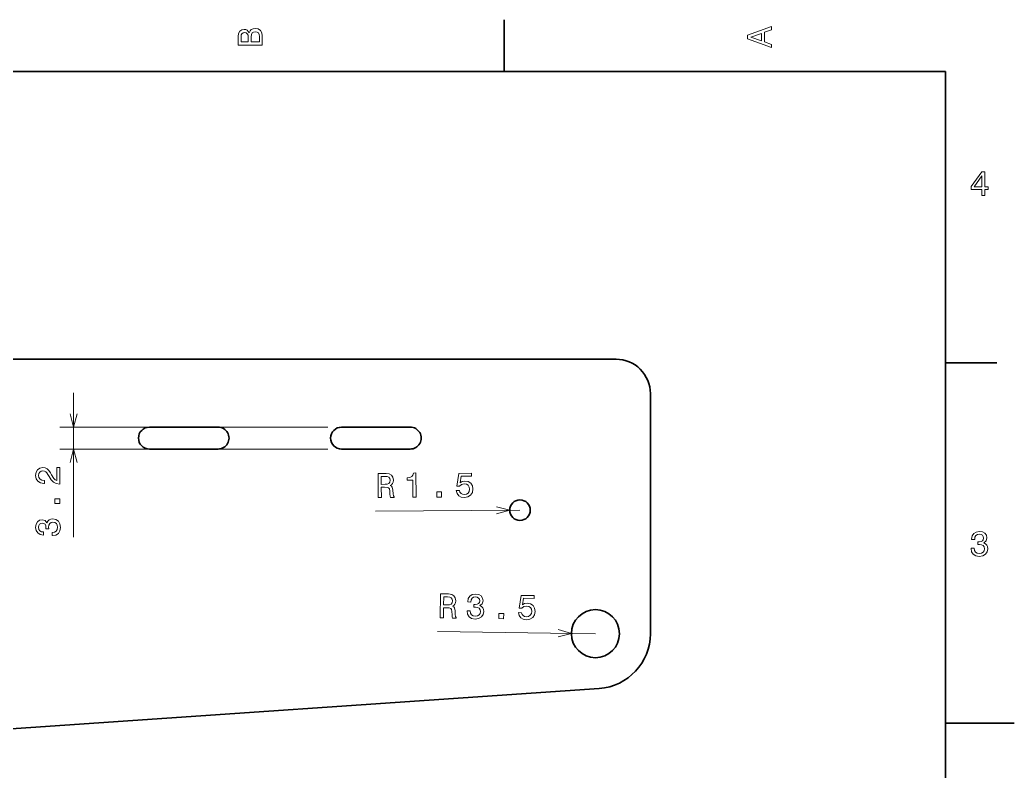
# Model space of a CAD drawing. Extents: x 0 to 297, y 0 to 210.
# Drawn here: x 152.1 to 297, y 98 to 207.5 of the extents above; entities that cross this region are included whole.
import ezdxf

# ---------------------------------------------------------------- set-up
doc = ezdxf.new("R2010")
doc.units = 0

msp = doc.modelspace()

# ---------------------------------------------------------------- linework, layer by layer
at = {"color": 7, "lineweight": 35, "ltscale": 0.1875}
for p, q in [((222.699997, 200), (222.699997, 207.5)), ((287, 157.5), (294.5, 157.5))]:
    msp.add_line(p, q, dxfattribs=at)
at = {"color": 7, "lineweight": 35}
for p, q in [((287, 200), (10, 200)), ((287, 10), (287, 200)), ((140.989792, 158.047562), (238.989792, 158.047562)), ((243.989792, 153.047562), (243.989792, 118.047562)), ((236.540207, 110.066521), (91.540207, 100.066521))]:
    msp.add_line(p, q, dxfattribs=at)
at = {"color": 7, "lineweight": 13}
for p, q in [((159.933517, 132.092804), (159.933517, 153.147568)), ((196.989792, 148.147568), (157.933517, 148.147568)), ((196.989792, 144.947556), (157.933517, 144.947556)), ((224.989792, 136.047562), (203.946243, 135.895874)), ((235.989792, 118.047562), (212.947784, 118.35759))]:
    msp.add_line(p, q, dxfattribs=at)
at = {"color": 7, "lineweight": 35, "ltscale": 0.25}
for p, q in [((170.989792, 148.147568), (180.989792, 148.147568)), ((208.989792, 148.147568), (198.989792, 148.147568)), ((170.989792, 144.947556), (180.989792, 144.947556)), ((198.989792, 144.947556), (208.989792, 144.947556)), ((287, 105), (297, 105))]:
    msp.add_line(p, q, dxfattribs=at)
at = {"color": 7, "lineweight": 13}
for points in [[(185.542007, 205.630417), (185.249496, 205.983429), (185.052811, 206.074219), (184.81073, 206.104477), (184.432495, 206.03891), (184.160156, 205.842224), (183.993729, 205.524506), (183.933212, 205.080704), (183.933212, 203.835022), (187.433212, 203.835022), (187.433212, 205.151306), (187.36261, 205.620331), (187.155838, 205.968307), (186.828018, 206.185165), (186.384216, 206.260818), (186.08667, 206.215424), (185.839554, 206.094391), (185.65799, 205.897705)], [(187.014618, 205.095825), (187.014618, 204.298996), (185.809296, 204.298996), (185.809296, 205.050446), (185.844589, 205.368164), (185.9505, 205.595108), (186.132065, 205.731277), (186.394302, 205.776657), (186.671692, 205.731277), (186.863327, 205.605194), (186.979324, 205.393372)], [(261.633209, 203.466858), (261.633209, 203.930847), (260.604401, 204.298996), (260.604401, 205.695969), (261.633209, 206.064133), (261.633209, 206.538193), (258.128174, 205.257217), (258.128174, 204.742798)], [(185.385666, 204.984879), (185.385666, 204.298996), (184.351807, 204.298996), (184.351807, 205.025223), (184.382065, 205.297562), (184.472839, 205.489197), (184.629181, 205.605194), (184.86116, 205.645538), (185.093155, 205.600143), (185.254532, 205.479111), (185.355408, 205.272339)], [(260.17572, 204.460388), (258.632477, 205), (260.17572, 205.539627)], [(292.277374, 181.916794), (292.731262, 181.916794), (292.731262, 182.784225), (293.23056, 182.784225), (293.23056, 183.187683), (292.731262, 183.187683), (292.731262, 185.341141), (292.272339, 185.341141), (290.739197, 183.228027), (290.739197, 182.784225), (292.277374, 182.784225)], [(291.162842, 183.187683), (292.277374, 184.756134), (292.277374, 183.187683)], [(157.933517, 139.85231), (157.933517, 142.257935), (157.499802, 142.257935), (157.499802, 140.356628), (157.262772, 140.46254), (157.066086, 140.644104), (156.708008, 141.203888), (156.556717, 141.50145), (156.339859, 141.834305), (156.087692, 142.071335), (155.790146, 142.207504), (155.452255, 142.257935), (155.028625, 142.172195), (154.69577, 141.935165), (154.483948, 141.572052), (154.408295, 141.103027), (154.494034, 140.618881), (154.731064, 140.250732), (155.109314, 140.013687), (155.608582, 139.932999), (155.679199, 139.932999), (155.679199, 140.391937), (155.638855, 140.391937), (155.295914, 140.437317), (155.043747, 140.573486), (154.88237, 140.790344), (154.826889, 141.07782), (154.877319, 141.370316), (155.003403, 141.587189), (155.200089, 141.728394), (155.447205, 141.778824), (155.679199, 141.743515), (155.875885, 141.647705), (156.047348, 141.486313), (156.198639, 141.26442), (156.360031, 140.966858), (156.672714, 140.472626), (157.005569, 140.124649), (157.409027, 139.917877), (157.918396, 139.85231)], [(204.325195, 137.898651), (204.794189, 137.902039), (204.783539, 139.379669), (205.262634, 139.383118), (205.615753, 139.370529), (205.838165, 139.301529), (205.960403, 139.135986), (206.01297, 138.838806), (206.041473, 138.385101), (206.073868, 138.087784), (206.135651, 137.911713), (206.665192, 137.915527), (206.66449, 138.011337), (206.547485, 138.151718), (206.505249, 138.413666), (206.465881, 138.978241), (206.377121, 139.396194), (206.260193, 139.526474), (206.077942, 139.620987), (206.278763, 139.74852), (206.418701, 139.926041), (206.507874, 140.14859), (206.536194, 140.416107), (206.462555, 140.839203), (206.25853, 141.155472), (205.924316, 141.344711), (205.469955, 141.406998), (204.299957, 141.39856)], [(205.341919, 140.977386), (205.64978, 140.949356), (205.86731, 140.855087), (206.004761, 140.679565), (206.052139, 140.402527), (206.003815, 140.109665), (205.868927, 139.932175), (205.637604, 139.839722), (205.320068, 139.812225), (204.780457, 139.808319), (204.772064, 140.973282)], [(209.394928, 137.935196), (209.853851, 137.938507), (209.828461, 141.463638), (209.485519, 141.461166), (209.396973, 141.152878), (209.216904, 140.944809), (208.940399, 140.821777), (208.557419, 140.778656), (208.559998, 140.420609), (209.376984, 140.426483)], [(215.700287, 138.893494), (215.814224, 138.480774), (216.06366, 138.15979), (216.428223, 137.960678), (216.892731, 137.888382), (217.401428, 137.982834), (217.79805, 138.232819), (218.047363, 138.627991), (218.139557, 139.132996), (218.050446, 139.601379), (217.805725, 139.967789), (217.425781, 140.202087), (216.935974, 140.284286), (216.558182, 140.221039), (216.266876, 140.052521), (216.401291, 140.996582), (217.934387, 141.007645), (217.931412, 141.421173), (216.060425, 141.407684), (215.796432, 139.549835), (216.19989, 139.552734), (216.490662, 139.79187), (216.863251, 139.880295), (217.186401, 139.827148), (217.434677, 139.667542), (217.592789, 139.42157), (217.650558, 139.104248), (217.597382, 138.786133), (217.437775, 138.537857), (217.191788, 138.379745), (216.874481, 138.321976), (216.606934, 138.355347), (216.399323, 138.469849), (216.246735, 138.650314), (216.169312, 138.896881)], [(157.933517, 136.998856), (157.933517, 137.694824), (157.182083, 137.694824), (157.182083, 136.998856)], [(212.873657, 137.960281), (213.569611, 137.965302), (213.564194, 138.716721), (212.868256, 138.7117)], [(156.834091, 132.33992), (156.8694, 132.33992), (157.353546, 132.420609), (157.71666, 132.657639), (157.948639, 133.030838), (158.034378, 133.52507), (157.948639, 134.049576), (157.726746, 134.442947), (157.373718, 134.695099), (156.91983, 134.785889), (156.622284, 134.745544), (156.380203, 134.634583), (156.193604, 134.453033), (156.057434, 134.210953), (155.785095, 134.538757), (155.351379, 134.654755), (154.958008, 134.579117), (154.660461, 134.362259), (154.473862, 134.009232), (154.408295, 133.52507), (154.488998, 133.071182), (154.710892, 132.723206), (155.063919, 132.496262), (155.532944, 132.420609), (155.568237, 132.420609), (155.568237, 132.869461), (155.245483, 132.909805), (155.013489, 133.040924), (154.872284, 133.252747), (154.821838, 133.550293), (154.862198, 133.812546), (154.968094, 134.004181), (155.139572, 134.120178), (155.371552, 134.165573), (155.618683, 134.120178), (155.785095, 133.999146), (155.885971, 133.787323), (155.916229, 133.499863), (155.911179, 133.303177), (156.309601, 133.303177), (156.299515, 133.550293), (156.344894, 133.868011), (156.465942, 134.105042), (156.662628, 134.246262), (156.91983, 134.296692), (157.212341, 134.241211), (157.429199, 134.094955), (157.565369, 133.862976), (157.610748, 133.555328), (157.560318, 133.23761), (157.409027, 133.00563), (157.166946, 132.859375), (156.834091, 132.803894)], [(290.729126, 130.51622), (290.729126, 130.480911), (290.809814, 129.996765), (291.046844, 129.633652), (291.420044, 129.401657), (291.914276, 129.315933), (292.438782, 129.401657), (292.832153, 129.623566), (293.08429, 129.976593), (293.175079, 130.430481), (293.134735, 130.728027), (293.023773, 130.970108), (292.842224, 131.156708), (292.600159, 131.292877), (292.927948, 131.565216), (293.043945, 131.998932), (292.968292, 132.392303), (292.751434, 132.68985), (292.398407, 132.87645), (291.914276, 132.942017), (291.460388, 132.861313), (291.112396, 132.63942), (290.885468, 132.286392), (290.809814, 131.817368), (290.809814, 131.782074), (291.258636, 131.782074), (291.299011, 132.104828), (291.430115, 132.336823), (291.641937, 132.478027), (291.939484, 132.528473), (292.201721, 132.488113), (292.393372, 132.382217), (292.509369, 132.210739), (292.554749, 131.97876), (292.509369, 131.731628), (292.388336, 131.565216), (292.176514, 131.46434), (291.889069, 131.434082), (291.692383, 131.439133), (291.692383, 131.04071), (291.939484, 131.050797), (292.257202, 131.005417), (292.494232, 130.884369), (292.635468, 130.687683), (292.685883, 130.430481), (292.630402, 130.13797), (292.484161, 129.921112), (292.252167, 129.784943), (291.944519, 129.739563), (291.626801, 129.789993), (291.394806, 129.941284), (291.248566, 130.183365), (291.193085, 130.51622)], [(213.368027, 120.352112), (213.837006, 120.34581), (213.856888, 121.823334), (214.335953, 121.816895), (214.688751, 121.797012), (214.909668, 121.723434), (215.028458, 121.555389), (215.07489, 121.257187), (215.093994, 120.802994), (215.120239, 120.505066), (215.178375, 120.327759), (215.707886, 120.320633), (215.709167, 120.416443), (215.595078, 120.559204), (215.558258, 120.821976), (215.530563, 121.387238), (215.45047, 121.806938), (215.336243, 121.939613), (215.156006, 122.037872), (215.359406, 122.161224), (215.502991, 122.335815), (215.596741, 122.55648), (215.630585, 122.823341), (215.565689, 123.247879), (215.368256, 123.568291), (215.03801, 123.764389), (214.585037, 123.83606), (213.415115, 123.851799)], [(214.448151, 123.409187), (214.755371, 123.374786), (214.970917, 123.276062), (215.104691, 123.097733), (215.146347, 122.819763), (215.09198, 122.527969), (214.953461, 122.353302), (214.720261, 122.265656), (214.402222, 122.244713), (213.862656, 122.251968), (213.878326, 123.416855)], [(217.272232, 121.399109), (217.271759, 121.363808), (217.345917, 120.878616), (217.578064, 120.512344), (217.94809, 120.27536), (218.441132, 120.182983), (218.966736, 120.261658), (219.363068, 120.478241), (219.619949, 120.82785), (219.716827, 121.280472), (219.680481, 121.578537), (219.5728, 121.822083), (219.393768, 122.011108), (219.153549, 122.150528), (219.484985, 122.418427), (219.606812, 122.85054), (219.536469, 123.244896), (219.323624, 123.545334), (218.973145, 123.736664), (218.489929, 123.808731), (218.034973, 123.734161), (217.684052, 123.516953), (217.452362, 123.167023), (217.370422, 122.699059), (217.369949, 122.663757), (217.818756, 122.657715), (217.863434, 122.979919), (217.997681, 123.210114), (218.211365, 123.348465), (218.509567, 123.39489), (218.77124, 123.351021), (218.961456, 123.242538), (219.075134, 123.069527), (219.117401, 122.836952), (219.06868, 122.590469), (218.945419, 122.425682), (218.732269, 122.327675), (218.444427, 122.301285), (218.247818, 122.308975), (218.242462, 121.910599), (218.489685, 121.917358), (218.806763, 121.867699), (219.042145, 121.743484), (219.18071, 121.544914), (219.227676, 121.287056), (219.168274, 120.995316), (219.019104, 120.780449), (218.785309, 120.647415), (218.477081, 120.606171), (218.160065, 120.660873), (217.930145, 120.815277), (217.78717, 121.059296), (217.736176, 121.392868)], [(224.761261, 121.111725), (224.866638, 120.696732), (225.109406, 120.370667), (225.469757, 120.16407), (225.932678, 120.082184), (226.443222, 120.166107), (226.844925, 120.407837), (227.102356, 120.797783), (227.204956, 121.300774), (227.125534, 121.770905), (226.888428, 122.142288), (226.513428, 122.384384), (226.025421, 122.476685), (225.646393, 122.421265), (225.351685, 122.258789), (225.505569, 123.19989), (227.038574, 123.17926), (227.044128, 123.592773), (225.173264, 123.617935), (224.870941, 121.76593), (225.274368, 121.760506), (225.570038, 121.993576), (225.944351, 122.074287), (226.266342, 122.014473), (226.511261, 121.849777), (226.664276, 121.600586), (226.715469, 121.282135), (226.655731, 120.965195), (226.491028, 120.720268), (226.241821, 120.567261), (225.923386, 120.516068), (225.656586, 120.554962), (225.451401, 120.673729), (225.302551, 120.857307), (225.230255, 121.105423)], [(221.915955, 120.237106), (222.611847, 120.227737), (222.621979, 120.979111), (221.926056, 120.98848)]]:
    msp.add_lwpolyline(points, close=True, dxfattribs=at)
for points in [[(159.415878, 150.079407), (159.933517, 148.147568), (160.451157, 150.079407)], [(160.451157, 143.015717), (159.933517, 144.947556), (159.415878, 143.015717)], [(221.561768, 135.505203), (223.489838, 136.036743), (221.554291, 136.540451)], [(230.551468, 117.603043), (232.490112, 118.09465), (230.565399, 118.638229)]]:
    msp.add_lwpolyline(points, dxfattribs=at)
at = {"color": 7, "lineweight": 35}
for centre, radius in [((224.989792, 136.047562), 1.5), ((235.989792, 118.047562), 3.5)]:
    msp.add_circle(centre, radius, dxfattribs=at)
for centre, radius, start, end in [((238.989792, 153.047562), 5, 0, 90.000003), ((170.989792, 146.547562), 1.6, 90.000003, 269.999997), ((180.989792, 146.547562), 1.6, 269.999997, 90.000003), ((198.989792, 146.547562), 1.6, 90.000003, 269.999997), ((208.989792, 146.547562), 1.6, 269.999997, 90.000003), ((235.989792, 118.047562), 8, 273.945183, 0)]:
    msp.add_arc(centre, radius, start, end, dxfattribs=at)

doc.saveas('drawing.dxf')
